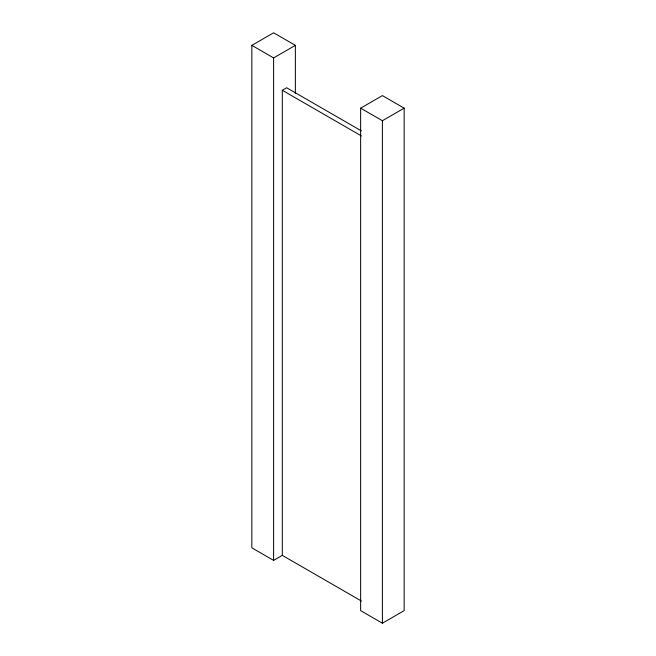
<?xml version="1.0" encoding="UTF-8"?>
<svg xmlns="http://www.w3.org/2000/svg" width="656" height="656" viewBox="0 0 656 656"><rect width="100%" height="100%" fill="white"/><g stroke="black" fill="none" stroke-linecap="round" stroke-linejoin="round"><path stroke-width="0.98" d="M361.423 601.044L282.31 555.37L273.609 560.396L251.847 547.834L251.847 45.362L273.609 32.8L295.364 45.362L295.364 93.464M251.847 45.362L273.609 57.925L295.364 45.362M282.31 555.37L282.31 90.274L286.664 87.756L361.382 130.897M360.636 108.166L382.391 95.604L404.153 108.166L404.153 610.638L382.391 623.2L360.636 610.638L360.636 108.166L382.391 120.729L404.153 108.166M282.31 90.274L361.423 135.948M382.391 120.729L382.391 623.2M273.609 57.925L273.609 560.396"/></g></svg>
